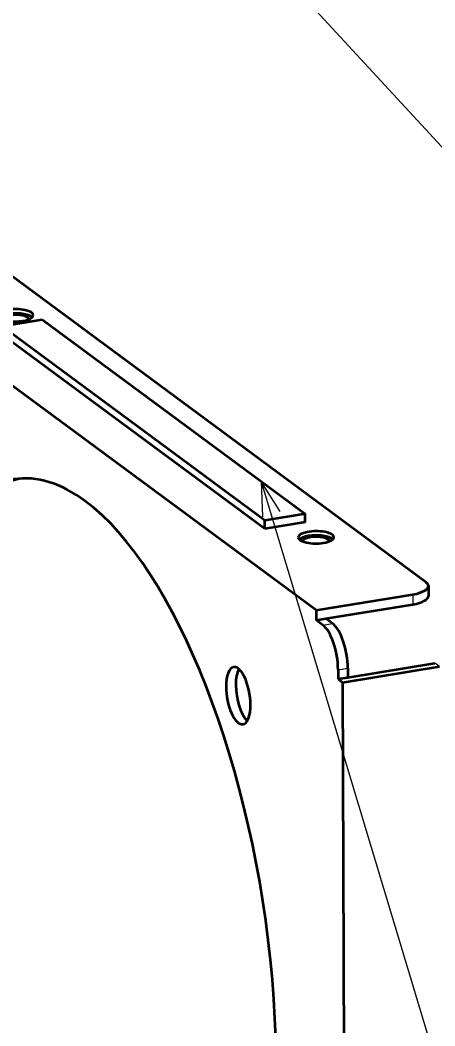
# Model space of a CAD drawing. Extents: x 23 to 587, y 4 to 413.
# Drawn here: x 389.6 to 412.9, y 116.7 to 173.2 of the extents above; entities that cross this region are included whole.
import ezdxf
from ezdxf.enums import TextEntityAlignment as Align

# ---------------------------------------------------------------- set-up
doc = ezdxf.new("R2010")
doc.units = 0
doc.layers.get('0').update_dxf_attribs({"lineweight": 13})
doc.styles.get("Standard").update_dxf_attribs({"font": 'isocp.shx'})

# ---------------------------------------------------------------- blocks, each defined once
blk = doc.blocks.new('BLOCK6940')
at = {"color": 7, "lineweight": 13}
blk.add_line((-21.58, 41.38), (-48.25, 70.27), dxfattribs=at)
blk.add_lwpolyline([(-24.96, 43.52), (-21.58, 41.38), (-23.44, 44.93)], dxfattribs=at)
blk.add_circle((-52.61, 75), 6.43, dxfattribs=at)
blk.add_text('5', height=7, dxfattribs=at).set_placement((-55.33, 71.5), (-49.89, 71.5), align=Align.FIT)
blk = doc.blocks.new('BLOCK6943')
at = {"color": 7, "lineweight": 13}
blk.add_line((14.19, 48.67), (56.03, -90.36), dxfattribs=at)
blk.add_lwpolyline([(16.3, 45.27), (14.19, 48.67), (14.31, 44.68)], dxfattribs=at)
blk = doc.blocks.new('BLOCK6944')
at = {"color": 7, "lineweight": 35}
for p, q in [((32.68, 37.36), (-16.71, 73.81)), ((20.34, 34.21), (-31.57, 72.52)), ((-10.42, 66.83), (19.13, 45.03)), ((14.6, 44.29), (-14.95, 66.09)), ((14.6, 43.35), (-14.95, 65.16)), ((23.32, 26.11), (23.63, -70.57))]:
    blk.add_line(p, q, dxfattribs=at)
at = {"color": 7, "lineweight": 35, "ltscale": 0.114822}
for p, q in [((-14.95, 66.09), (-10.42, 66.83)), ((19.13, 45.03), (14.6, 44.29)), ((19.13, 44.09), (14.6, 43.35))]:
    blk.add_line(p, q, dxfattribs=at)
at = {"color": 7, "lineweight": 35, "ltscale": 0.023466}
for p, q in [((14.6, 43.35), (14.6, 44.29)), ((19.13, 44.09), (19.13, 45.03))]:
    blk.add_line(p, q, dxfattribs=at)
at = {"color": 7, "lineweight": 35, "ltscale": 0.028159}
for p, q in [((32.96, 36.93), (32.96, 35.8)), ((20.34, 34.21), (20.35, 33.08))]:
    blk.add_line(p, q, dxfattribs=at)
at = {"color": 7, "lineweight": 35, "ltscale": 0.275574}
for p, q in [((20.34, 34.21), (31.22, 35.98)), ((23.32, 26.11), (34.2, 27.89))]:
    blk.add_line(p, q, dxfattribs=at)
at = {"color": 7, "lineweight": 13, "ltscale": 0.028159}
blk.add_line((31.22, 35.98), (31.23, 34.86), dxfattribs=at)
at = {"color": 7, "lineweight": 35, "ltscale": 0.248016}
for p, q in [((21.44, 33.26), (31.23, 34.86)), ((23.9, 26.67), (33.69, 28.26))]:
    blk.add_line(p, q, dxfattribs=at)
at = {"color": 7, "lineweight": 35, "ltscale": 0.027557}
for p, q in [((20.35, 33.08), (21.44, 33.26)), ((22.81, 26.49), (23.9, 26.67))]:
    blk.add_line(p, q, dxfattribs=at)
at = {"color": 7, "lineweight": 35, "ltscale": 0.023606}
for p, q in [((21.11, 32.52), (20.35, 33.08)), ((22.2, 32.7), (21.44, 33.26))]:
    blk.add_line(p, q, dxfattribs=at)
at = {"color": 7, "lineweight": 13, "ltscale": 0.027557}
for p, q in [((21.11, 32.52), (22.2, 32.7)), ((22.81, 27.52), (23.9, 27.7))]:
    blk.add_line(p, q, dxfattribs=at)
at = {"color": 7, "lineweight": 13, "ltscale": 0.015737}
blk.add_line((34.2, 27.89), (33.69, 28.26), dxfattribs=at)
at = {"color": 7, "lineweight": 35, "ltscale": 0.025813}
for p, q in [((22.81, 27.52), (22.81, 26.49)), ((23.9, 27.7), (23.9, 26.67))]:
    blk.add_line(p, q, dxfattribs=at)
at = {"color": 7, "lineweight": 35, "ltscale": 0.015737}
blk.add_line((22.81, 26.49), (23.32, 26.11), dxfattribs=at)
at = {"color": 7, "lineweight": 35}
for centre, major_axis, ratio, start_param, end_param in [((-13.43, 67.31), (-2, -0.01), 0.344907, 3.141626, 5.147021), ((-13.43, 67.31), (-2, -0.01), 0.344907, 0.000034, 3.141626), ((-13.43, 66.84), (-2, -0.01), 0.344907, 3.4887, 5.147021), ((-13.43, 66.84), (-1.5, 0), 0.344907, 3.167834, 5.147021), ((-5.44, -0.89), (-8.14, 49.79), 0.395238, 6.283145, 9.424738), ((-4.35, -0.71), (-8.14, 49.79), 0.395238, 0.027535, 3.113954), ((-5.44, -0.89), (-8.14, 49.79), 0.395238, 5.898271, 6.283145), ((-5.44, -0.89), (-8.14, 49.79), 0.395238, 3.141552, 5.898271), ((20.34, 42.39), (-2, -0.01), 0.344907, 3.141626, 6.283219), ((20.34, 42.39), (-2, -0.01), 0.344907, 0.000034, 2.005429), ((20.34, 41.92), (-2, -0.01), 0.344907, 5.147021, 5.936655), ((20.34, 41.92), (-1.5, 0), 0.344907, 5.147021, 6.258373), ((20.34, 41.92), (-2, -0.01), 0.344907, 3.4887, 5.147021), ((20.34, 41.92), (-1.5, 0), 0.344907, 3.167834, 5.147021), ((20.34, 42.39), (-2, -0.01), 0.344907, 2.005429, 3.141626), ((29.96, 36.92), (-3, -0.01), 0.344907, 3.141574, 3.576225), ((29.96, 36.92), (-3, -0.01), 0.344907, 2.005429, 3.141574), ((29.96, 35.79), (-3, -0.01), 0.344907, 2.005429, 3.141574), ((21.12, 28.77), (-0.65, 3.95), 0.395238, 4.327475, 5.898271), ((22.21, 28.94), (-0.65, 3.95), 0.395238, 4.327475, 5.898271), ((11.6, 24.61), (-0.52, 3.21), 0.395238, 0.000034, 1.185882), ((11.6, 24.61), (-0.52, 3.21), 0.395238, 3.141626, 6.283219), ((12.69, 24.79), (-0.52, 3.21), 0.395238, 0.443363, 1.185882), ((11.6, 24.61), (-0.52, 3.21), 0.395238, 1.185882, 3.141626), ((12.69, 24.79), (-0.52, 3.21), 0.395238, 1.185882, 2.698255)]:
    blk.add_ellipse(centre, major_axis=major_axis, ratio=ratio, start_param=start_param, end_param=end_param, dxfattribs=at)

msp = doc.modelspace()

# ---------------------------------------------------------------- block references
at = {"lineweight": 0, "xscale": 0.5, "yscale": 0.5, "zscale": 0.5}
for name, p in [('BLOCK6940', (426.2143, 143.0406)), ('BLOCK6944', (396.0462, 122.9485)), ('BLOCK6943', (396.0462, 122.9485))]:
    msp.add_blockref(name, p, dxfattribs=at)

doc.saveas('drawing.dxf')
